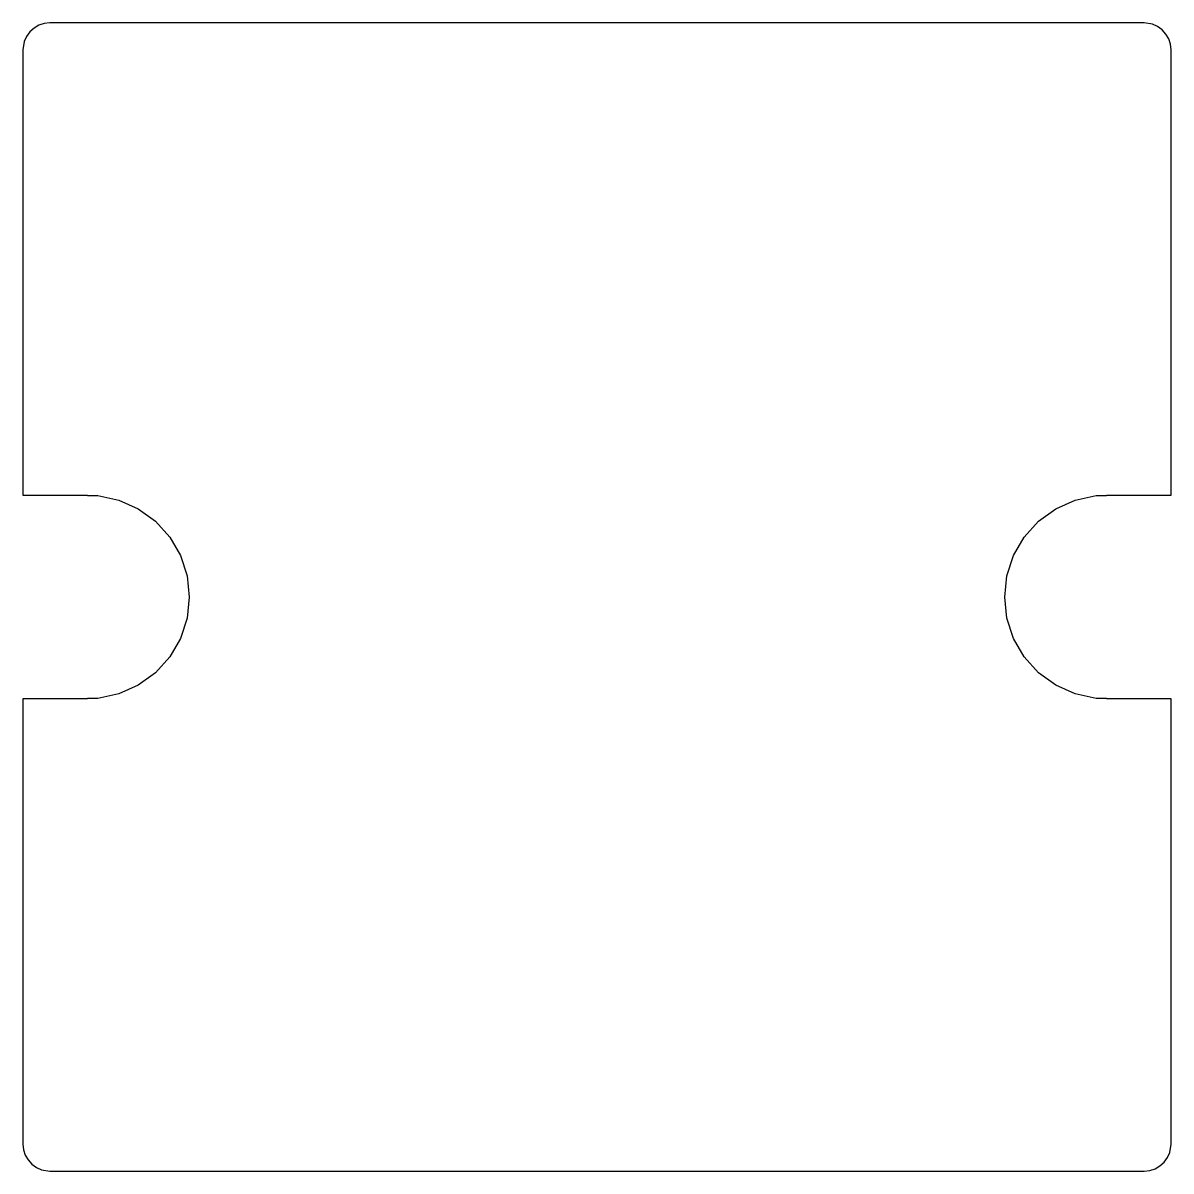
# Model space of a CAD drawing. Header units: metres. Extents: x -21.4 to 21.4, y -21.4 to 21.4.
import ezdxf

# ---------------------------------------------------------------- set-up
doc = ezdxf.new("R2010")
doc.units = ezdxf.units.M

msp = doc.modelspace()

# ---------------------------------------------------------------- linework, layer by layer
for p, q in [((-20.4, 21.4), (-20.6079, 21.3781)), ((20.4, 21.4), (-20.4, 21.4)), ((20.709, 21.351), (20.4, 21.4)), ((-21.1431, 21.0691), (-21.266, 20.9)), ((-20.9878, 21.209), (-21.1431, 21.0691)), ((-20.8067, 21.3135), (-20.9878, 21.209)), ((-20.6079, 21.3781), (-20.8067, 21.3135)), ((20.9, 21.266), (20.709, 21.351)), ((21.0691, 21.1431), (20.9, 21.266)), ((21.209, 20.9878), (21.0691, 21.1431)), ((21.3135, 20.8067), (21.209, 20.9878)), ((-21.351, 20.709), (-21.4, 20.4)), ((-21.266, 20.9), (-21.351, 20.709)), ((21.3781, 20.6079), (21.3135, 20.8067)), ((21.4, 20.4), (21.3781, 20.6079)), ((-21.4, 20.4), (-21.4, 3.79999)), ((21.4, 3.79999), (21.4, 20.4)), ((-21.4, 3.79999), (-19, 3.79999)), ((-19, 3.79999), (-19, 3.77917)), ((-19, 3.77917), (-18.6028, 3.77917)), ((-18.6028, 3.77917), (-17.8257, 3.61401)), ((-17.8257, 3.61401), (-17.1, 3.29089)), ((17.1, 3.29089), (17.8257, 3.61401)), ((17.8257, 3.61401), (18.6028, 3.77917)), ((18.6028, 3.77917), (19, 3.77917)), ((19, 3.77917), (19, 3.79999)), ((19, 3.79999), (21.4, 3.79999)), ((-17.1, 3.29089), (-16.4573, 2.82394)), ((16.4573, 2.82394), (17.1, 3.29089)), ((-16.4573, 2.82394), (-15.9257, 2.23358)), ((15.9257, 2.23358), (16.4573, 2.82394)), ((-15.9257, 2.23358), (-15.5285, 1.54559)), ((15.5285, 1.54559), (15.9257, 2.23358)), ((-15.5285, 1.54559), (-15.2831, 0.790054)), ((15.2831, 0.790054), (15.5285, 1.54559)), ((-15.2831, 0.790054), (-15.2, 0)), ((15.2, 0), (15.2831, 0.790054)), ((-15.2, 0), (-15.2831, -0.790054)), ((15.2831, -0.790054), (15.2, 0)), ((-15.2831, -0.790054), (-15.5285, -1.54559)), ((15.5285, -1.54559), (15.2831, -0.790054)), ((-15.5285, -1.54559), (-15.9257, -2.23358)), ((15.9257, -2.23358), (15.5285, -1.54559)), ((-15.9257, -2.23358), (-16.4573, -2.82394)), ((16.4573, -2.82394), (15.9257, -2.23358)), ((-16.4573, -2.82394), (-17.1, -3.29089)), ((17.1, -3.29089), (16.4573, -2.82394)), ((-17.1, -3.29089), (-17.8257, -3.61401)), ((17.8257, -3.61401), (17.1, -3.29089)), ((-19, -3.79999), (-21.4, -3.79999)), ((-21.4, -3.79999), (-21.4, -20.4)), ((-18.6028, -3.77917), (-19, -3.77917)), ((-19, -3.77917), (-19, -3.79999)), ((-17.8257, -3.61401), (-18.6028, -3.77917)), ((18.6028, -3.77917), (17.8257, -3.61401)), ((19, -3.77917), (18.6028, -3.77917)), ((19, -3.79999), (19, -3.77917)), ((21.4, -3.79999), (19, -3.79999)), ((21.4, -20.4), (21.4, -3.79999)), ((-21.4, -20.4), (-21.3781, -20.6079)), ((21.351, -20.709), (21.4, -20.4)), ((-21.3781, -20.6079), (-21.3135, -20.8067)), ((-21.3135, -20.8067), (-21.209, -20.9878)), ((21.1431, -21.0691), (21.266, -20.9)), ((21.266, -20.9), (21.351, -20.709)), ((-21.209, -20.9878), (-21.0691, -21.1431)), ((-21.0691, -21.1431), (-20.9, -21.266)), ((-20.9, -21.266), (-20.709, -21.351)), ((-20.709, -21.351), (-20.4, -21.4)), ((-20.4, -21.4), (20.4, -21.4)), ((20.4, -21.4), (20.6079, -21.3781)), ((20.6079, -21.3781), (20.8067, -21.3135)), ((20.8067, -21.3135), (20.9878, -21.209)), ((20.9878, -21.209), (21.1431, -21.0691))]:
    msp.add_line(p, q)

doc.saveas('drawing.dxf')
